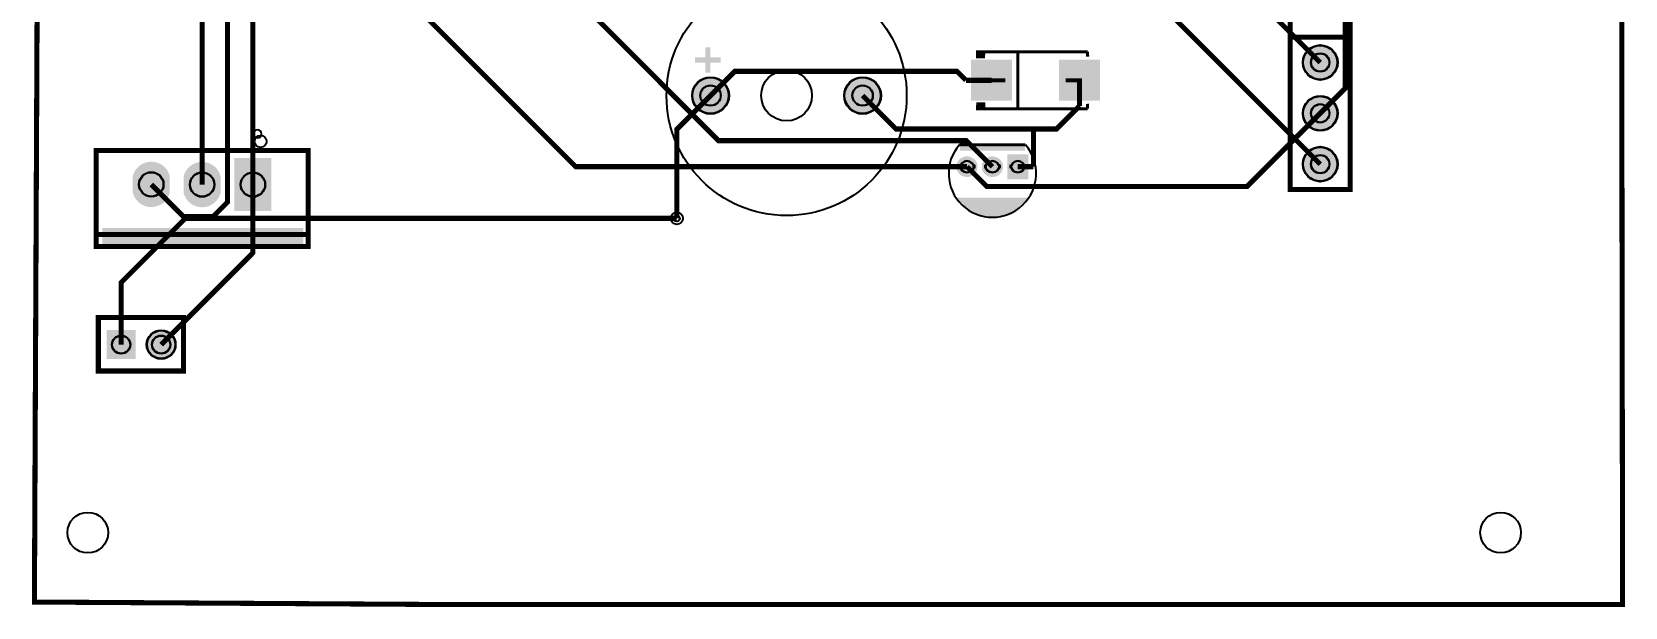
# Model space of a CAD drawing. Header units: millimetres. Extents: x -0.5 to 79.1, y -84.2 to 0.4.
# Drawn here: x -0.5 to 79.1, y -84.2 to -55.5 of the extents above; entities that cross this region are included whole.
import ezdxf

# ---------------------------------------------------------------- set-up
doc = ezdxf.new("R2010")
doc.units = ezdxf.units.MM
for name, color, linetype, true_color in [('BoardOutLine', 7, 'Continuous', 0xff00ff), ('BottomLayer', 7, 'Continuous', 0x0000ff), ('BottomSolderMaskLayer', 7, 'Continuous', 0xaa00ff), ('Document', 7, 'Continuous', 0xffffff), ('Hole', 7, 'Continuous', 0x222222), ('Multi-Layer', 7, 'Continuous', 0xc0c0c0), ('TopLayer', 7, 'Continuous', 0xff0000), ('TopPasteMaskLayer', 7, 'Continuous', 0x808080), ('TopSilkLayer', 7, 'Continuous', 0xffcc00), ('TopSolderMaskLayer', 7, 'Continuous', 0x800080)]:
    doc.layers.add(name, color=color, linetype=linetype, true_color=true_color)

msp = doc.modelspace()

# ---------------------------------------------------------------- hatches: boundary and pattern name
at = {"layer": 'BottomSolderMaskLayer'}
for points in [[(63.006, -56.985, 1), (64.757, -56.985, 1)], [(32.486, -58.636, 1), (34.336, -58.636, 1)], [(40.086, -58.636, 1), (41.936, -58.636, 1)], [(63.006, -59.525, 1), (64.757, -59.525, 1)], [(63.006, -62.065, 1), (64.757, -62.065, 1)], [(6.386, -63.484, -0.785398), (4.535, -63.484), (4.535, -62.668, -0.785398), (6.386, -62.668)], [(8.927, -63.494, -0.785398), (7.076, -63.494), (7.076, -62.678, -0.785398), (8.927, -62.678)], [(11.467, -64.411), (9.616, -64.411), (9.616, -61.761), (11.467, -61.761)], [(46.753, -62.296, -0.785398), (45.703, -62.296), (45.703, -62.088, -0.785398), (46.753, -62.088)], [(48.023, -62.296, -0.785398), (46.973, -62.296), (46.973, -62.088, -0.785398), (48.023, -62.088)], [(49.293, -62.817), (48.243, -62.817), (48.243, -61.567), (49.293, -61.567)], [(3.228, -70.357), (4.678, -70.357), (4.678, -71.807), (3.228, -71.807)], [(5.228, -71.082, 1), (6.678, -71.082, 1)]]:
    msp.add_hatch(color=256, dxfattribs=at).paths.add_polyline_path(points)
at = {"layer": 'Document'}
for points in [[(33.147, -57.366), (33.147, -56.223), (33.401, -56.223), (33.401, -57.493), (33.147, -57.493)], [(32.766, -56.731), (33.909, -56.731), (33.909, -56.985), (32.639, -56.985), (32.639, -56.731)], [(51.671, -58.549), (51.671, -57.199), (51.468, -57.199), (51.468, -58.549)], [(47.34, -57.975), (47.34, -57.773), (48.15, -57.773), (48.15, -57.975)], [(51.975, -57.975), (51.975, -57.773), (51.165, -57.773), (51.165, -57.975)], [(49.123, -61.392), (49.123, -61.192), (45.873, -61.192), (45.873, -61.392)], [(45.673, -63.742), (45.713, -63.797), (45.754, -63.851), (45.797, -63.903), (45.842, -63.955), (45.888, -64.004), (45.936, -64.053), (45.985, -64.1), (46.035, -64.145), (46.087, -64.189), (46.14, -64.231), (46.195, -64.272), (46.25, -64.311), (46.307, -64.348), (46.365, -64.383), (46.424, -64.417), (46.484, -64.449), (46.545, -64.479), (46.607, -64.507), (46.67, -64.533), (46.733, -64.558), (46.797, -64.58), (46.862, -64.6), (46.927, -64.619), (46.993, -64.635), (47.06, -64.649), (47.126, -64.662), (47.193, -64.672), (47.261, -64.68), (47.328, -64.687), (47.396, -64.691), (47.464, -64.693), (47.532, -64.693), (47.6, -64.691), (47.668, -64.687), (47.735, -64.68), (47.803, -64.672), (47.87, -64.662), (47.937, -64.649), (48.003, -64.635), (48.069, -64.619), (48.134, -64.6), (48.199, -64.58), (48.263, -64.558), (48.327, -64.533), (48.389, -64.507), (48.451, -64.479), (48.512, -64.449), (48.572, -64.417), (48.631, -64.383), (48.689, -64.348), (48.746, -64.311), (48.801, -64.272), (48.856, -64.231), (48.909, -64.189), (48.961, -64.145), (49.011, -64.1), (49.06, -64.053), (49.108, -64.004), (49.154, -63.955), (49.199, -63.903), (49.242, -63.851), (49.283, -63.797), (49.323, -63.742)], [(13.061, -66.091), (13.061, -65.251), (3.011, -65.251), (3.011, -66.091)]]:
    msp.add_hatch(color=256, dxfattribs=at).paths.add_polyline_path(points)
at = {"layer": 'Multi-Layer'}
for points in [[(63.031, -56.985, 1), (64.731, -56.985, 1)], [(32.511, -58.636, 1), (34.311, -58.636, 1)], [(40.111, -58.636, 1), (41.911, -58.636, 1)], [(63.031, -59.525, 1), (64.731, -59.525, 1)], [(63.031, -62.065, 1), (64.731, -62.065, 1)], [(6.361, -63.476, -0.785398), (4.561, -63.476), (4.561, -62.676, -0.785398), (6.361, -62.676)], [(8.901, -63.486, -0.785398), (7.101, -63.486), (7.101, -62.686, -0.785398), (8.901, -62.686)], [(11.441, -64.386), (9.641, -64.386), (9.641, -61.786), (11.441, -61.786)], [(46.728, -62.292, -0.785398), (45.728, -62.292), (45.728, -62.092, -0.785398), (46.728, -62.092)], [(47.998, -62.292, -0.785398), (46.998, -62.292), (46.998, -62.092, -0.785398), (47.998, -62.092)], [(49.268, -62.792), (48.268, -62.792), (48.268, -61.592), (49.268, -61.592)], [(3.253, -70.382), (4.653, -70.382), (4.653, -71.782), (3.253, -71.782)], [(5.253, -71.082, 1), (6.653, -71.082, 1)]]:
    msp.add_hatch(color=256, dxfattribs=at).paths.add_polyline_path(points)
at = {"layer": 'TopLayer'}
for points in [[(48.457, -58.874), (46.457, -58.874), (46.457, -56.874), (48.457, -56.874)], [(52.857, -58.874), (50.857, -58.874), (50.857, -56.874), (52.857, -56.874)]]:
    msp.add_hatch(color=256, dxfattribs=at).paths.add_polyline_path(points)
at = {"layer": 'TopPasteMaskLayer'}
for points in [[(48.457, -58.874), (46.457, -58.874), (46.457, -56.874), (48.457, -56.874)], [(52.857, -58.874), (50.857, -58.874), (50.857, -56.874), (52.857, -56.874)]]:
    msp.add_hatch(color=256, dxfattribs=at).paths.add_polyline_path(points)
at = {"layer": 'TopSilkLayer'}
for points in [[(47.137, -56.372), (47.136, -56.778), (46.676, -56.774), (46.68, -56.372)], [(47.145, -58.97), (47.144, -59.377), (46.684, -59.372), (46.688, -58.97)]]:
    msp.add_hatch(color=256, dxfattribs=at).paths.add_polyline_path(points)
at = {"layer": 'TopSolderMaskLayer'}
for points in [[(63.006, -56.985, 1), (64.757, -56.985, 1)], [(48.483, -58.899), (46.432, -58.899), (46.432, -56.849), (48.483, -56.849)], [(52.882, -58.899), (50.832, -58.899), (50.832, -56.849), (52.882, -56.849)], [(32.486, -58.636, 1), (34.336, -58.636, 1)], [(40.086, -58.636, 1), (41.936, -58.636, 1)], [(63.006, -59.525, 1), (64.757, -59.525, 1)], [(63.006, -62.065, 1), (64.757, -62.065, 1)], [(6.386, -63.484, -0.785398), (4.535, -63.484), (4.535, -62.668, -0.785398), (6.386, -62.668)], [(8.927, -63.494, -0.785398), (7.076, -63.494), (7.076, -62.678, -0.785398), (8.927, -62.678)], [(11.467, -64.411), (9.616, -64.411), (9.616, -61.761), (11.467, -61.761)], [(46.753, -62.296, -0.785398), (45.703, -62.296), (45.703, -62.088, -0.785398), (46.753, -62.088)], [(48.023, -62.296, -0.785398), (46.973, -62.296), (46.973, -62.088, -0.785398), (48.023, -62.088)], [(49.293, -62.817), (48.243, -62.817), (48.243, -61.567), (49.293, -61.567)], [(3.228, -70.357), (4.678, -70.357), (4.678, -71.807), (3.228, -71.807)], [(5.228, -71.082, 1), (6.678, -71.082, 1)]]:
    msp.add_hatch(color=256, dxfattribs=at).paths.add_polyline_path(points)

# ---------------------------------------------------------------- linework, layer by layer
at = {"layer": 'BoardOutLine', "const_width": 0.254}
msp.add_lwpolyline([(0.127, 0), (6.477, -0.254), (78.867, 0.226), (78.994, -84.074), (72.644, -84.074), (25.908, -84.074), (20.574, -84.074), (-0.381, -83.947), (0, -0.127)], dxfattribs=at)
at = {"layer": 'BottomLayer', "const_width": 0.254}
for points in [[(64.643, -21.933), (65.129, -22.418), (65.129, -58.278), (63.881, -59.525)], [(63.881, -56.985), (55.888, -48.992), (55.888, -35.028)], [(8.001, -63.086), (8.001, -46.885), (4.445, -43.329)], [(63.881, -62.065), (52.941, -51.125), (52.941, -47.394)], [(5.461, -63.076), (7.072, -64.687), (8.544, -64.687), (9.271, -63.959), (9.271, -51.536), (10.045, -50.762)], [(10.541, -63.086), (10.541, -51.766), (11.545, -50.762)], [(33.411, -58.636), (31.726, -60.321), (31.726, -64.773)], [(5.953, -71.082), (10.541, -66.494), (10.541, -63.086)]]:
    msp.add_lwpolyline(points, dxfattribs=at)
at = {"layer": 'BottomSolderMaskLayer'}
for points in [[(45.86, -62.27), (45.86, -62.114)], [(46.596, -62.27), (46.596, -62.114)], [(47.13, -62.27), (47.13, -62.114)], [(47.866, -62.27), (47.866, -62.114)], [(48.4, -62.27), (48.4, -62.114)], [(49.136, -62.27), (49.136, -62.114)]]:
    msp.add_lwpolyline(points, close=True, dxfattribs=at)
for centre, radius in [((63.881, -56.985), 0.875), ((63.881, -56.985), 0.463), ((33.411, -58.636), 0.925), ((33.411, -58.636), 0.514), ((41.011, -58.636), 0.925), ((41.011, -58.636), 0.514), ((63.881, -59.525), 0.875), ((63.881, -59.525), 0.463), ((63.881, -62.065), 0.875), ((63.881, -62.065), 0.463), ((5.461, -63.076), 0.617), ((8.001, -63.086), 0.617), ((10.541, -63.086), 0.617), ((3.953, -71.082), 0.461), ((5.953, -71.082), 0.725), ((5.953, -71.082), 0.461)]:
    msp.add_circle(centre, radius, dxfattribs=at)
for centre, start, end in [((46.228, -62.27), 360, 180), ((47.498, -62.27), 360, 180), ((48.768, -62.27), 360, 180), ((46.228, -62.114), 180, 360), ((47.498, -62.114), 180, 360), ((48.768, -62.114), 180, 360)]:
    msp.add_arc(centre, 0.368, start, end, dxfattribs=at)
at = {"layer": 'Document'}
msp.add_circle((10.922, -60.927), 0.3, dxfattribs=at)
at = {"layer": 'Hole'}
msp.add_circle((31.726, -64.773), 0.153, dxfattribs=at)
at = {"layer": 'Multi-Layer'}
for points in [[(45.878, -62.267), (45.878, -62.117)], [(46.578, -62.267), (46.578, -62.117)], [(47.148, -62.267), (47.148, -62.117)], [(47.848, -62.267), (47.848, -62.117)], [(48.418, -62.267), (48.418, -62.117)], [(49.118, -62.267), (49.118, -62.117)]]:
    msp.add_lwpolyline(points, close=True, dxfattribs=at)
for centre, radius in [((63.881, -56.985), 0.85), ((63.881, -56.985), 0.45), ((33.411, -58.636), 0.9), ((41.011, -58.636), 0.9), ((33.411, -58.636), 0.5), ((41.011, -58.636), 0.5), ((63.881, -59.525), 0.85), ((63.881, -59.525), 0.45), ((63.881, -62.065), 0.85), ((63.881, -62.065), 0.45), ((5.461, -63.076), 0.6), ((8.001, -63.086), 0.6), ((10.541, -63.086), 0.6), ((31.726, -64.773), 0.305), ((3.953, -71.082), 0.445), ((5.953, -71.082), 0.7), ((5.953, -71.082), 0.445), ((2.286, -80.48), 1.016), ((72.898, -80.48), 1.016)]:
    msp.add_circle(centre, radius, dxfattribs=at)
for centre, start, end in [((46.228, -62.267), 360, 180), ((47.498, -62.267), 360, 180), ((48.768, -62.267), 360, 180), ((46.228, -62.117), 180, 360), ((47.498, -62.117), 180, 360), ((48.768, -62.117), 180, 360)]:
    msp.add_arc(centre, 0.35, start, end, dxfattribs=at)
at = {"layer": 'TopLayer', "const_width": 0.254}
for points in [[(27.296, -53.429), (27.296, -54.374), (33.813, -60.891), (46.197, -60.891), (47.498, -62.192)], [(46.228, -62.192), (26.671, -62.192), (19.359, -54.88)], [(46.178, -57.874), (45.729, -57.425), (34.622, -57.425), (33.411, -58.636)], [(47.457, -57.874), (46.178, -57.874)], [(51.857, -57.874), (51.857, -59.153)], [(49.547, -60.308), (42.683, -60.308), (41.011, -58.636)], [(63.881, -59.525), (60.228, -63.179), (47.215, -63.179), (46.228, -62.192)], [(51.857, -59.153), (50.702, -60.308), (49.547, -60.308)], [(49.547, -60.308), (49.547, -62.192)], [(48.768, -62.192), (49.547, -62.192)], [(5.461, -63.076), (7.158, -64.773)], [(3.953, -71.082), (3.953, -67.977), (7.158, -64.773)], [(7.158, -64.773), (31.726, -64.773)]]:
    msp.add_lwpolyline(points, dxfattribs=at)
at = {"layer": 'TopSilkLayer', "const_width": 0.254}
for points in [[(65.381, -53.175), (65.381, -63.335), (62.381, -63.335), (62.381, -53.175), (65.381, -53.175)], [(13.302, -66.175), (2.7, -66.175), (2.7, -61.377), (13.302, -61.377), (13.302, -66.17), (13.302, -66.175)], [(2.813, -69.732), (7.073, -69.732), (7.073, -72.402), (2.813, -72.402), (2.813, -69.732)]]:
    msp.add_lwpolyline(points, close=True, dxfattribs=at)
at = {"layer": 'TopSilkLayer'}
for points, const_width in [([(65.278, -55.715), (62.484, -55.715)], 0.254), ([(47.061, -56.448), (52.253, -56.448)], 0.152), ([(48.773, -56.448), (48.773, -59.3)], 0.152), ([(52.253, -56.448), (52.26, -56.687)], 0.152), ([(47.061, -59.3), (52.253, -59.3)], 0.152), ([(52.25, -59.05), (52.257, -59.289)], 0.152), ([(49.148, -61.092), (45.848, -61.092)], 0.152), ([(2.701, -65.576), (13.301, -65.576)], 0.254)]:
    msp.add_lwpolyline(points, dxfattribs=dict(at, const_width=const_width))
for radius in [6, 1.27]:
    msp.add_circle((37.211, -58.636), radius, dxfattribs=at)
for centre, radius, start, end in [((10.77, -60.551), 0.2, 270.36383, 270), ((47.498, -62.529), 2.188, 138.93777, 41.02166)]:
    msp.add_arc(centre, radius, start, end, dxfattribs=at)
at = {"layer": 'TopSolderMaskLayer'}
for points in [[(45.86, -62.27), (45.86, -62.114)], [(46.596, -62.27), (46.596, -62.114)], [(47.13, -62.27), (47.13, -62.114)], [(47.866, -62.27), (47.866, -62.114)], [(48.4, -62.27), (48.4, -62.114)], [(49.136, -62.27), (49.136, -62.114)]]:
    msp.add_lwpolyline(points, close=True, dxfattribs=at)
for centre, radius in [((63.881, -56.985), 0.875), ((63.881, -56.985), 0.463), ((33.411, -58.636), 0.925), ((33.411, -58.636), 0.514), ((41.011, -58.636), 0.925), ((41.011, -58.636), 0.514), ((63.881, -59.525), 0.875), ((63.881, -59.525), 0.463), ((63.881, -62.065), 0.875), ((63.881, -62.065), 0.463), ((5.461, -63.076), 0.617), ((8.001, -63.086), 0.617), ((10.541, -63.086), 0.617), ((3.953, -71.082), 0.461), ((5.953, -71.082), 0.725), ((5.953, -71.082), 0.461)]:
    msp.add_circle(centre, radius, dxfattribs=at)
for centre, start, end in [((46.228, -62.27), 360, 180), ((47.498, -62.27), 360, 180), ((48.768, -62.27), 360, 180), ((46.228, -62.114), 180, 360), ((47.498, -62.114), 180, 360), ((48.768, -62.114), 180, 360)]:
    msp.add_arc(centre, 0.368, start, end, dxfattribs=at)

doc.saveas('drawing.dxf')
